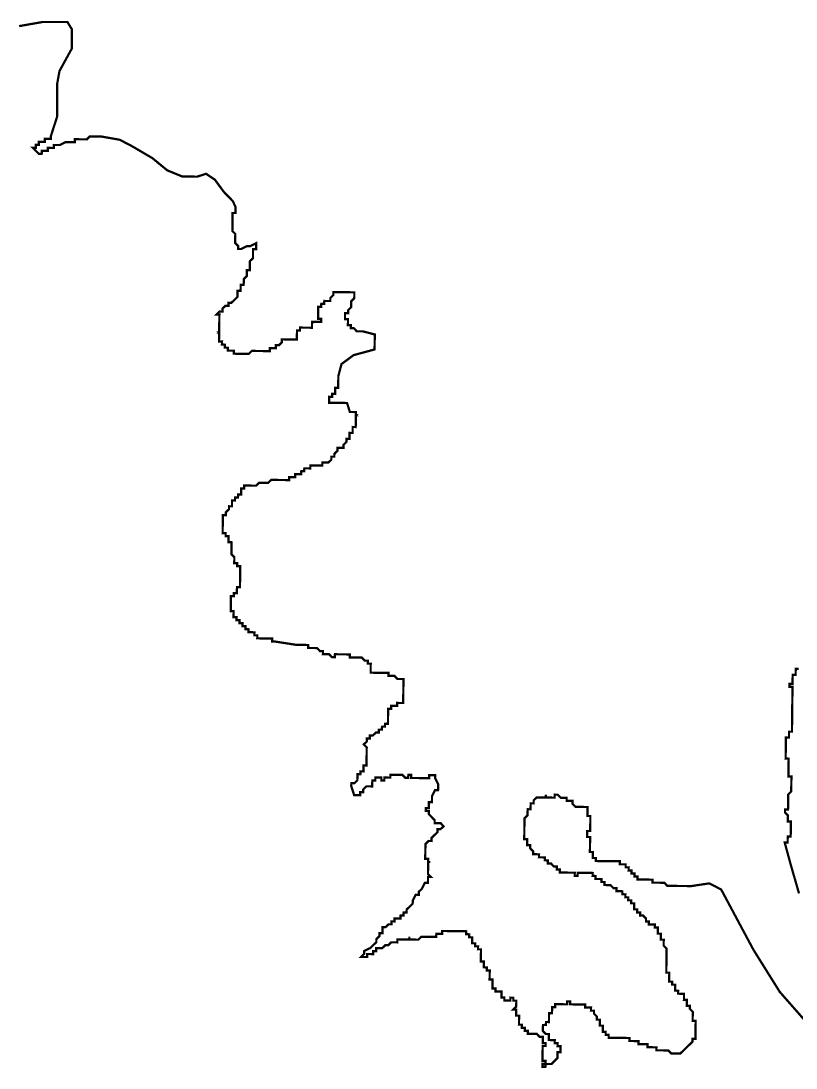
# Model space of a CAD drawing. Header units: metres. Extents: x 257673 to 289848, y 2129691 to 2228029.
# Drawn here: x 263024 to 264051, y 2184166 to 2185554 of the extents above; entities that cross this region are included whole.
import ezdxf

# ---------------------------------------------------------------- set-up
doc = ezdxf.new("R2010")
doc.units = ezdxf.units.M
doc.header["$MEASUREMENT"] = 0
doc.layers.add('HAZARDS LINE', color=1, linetype='Continuous')

msp = doc.modelspace()

# ---------------------------------------------------------------- linework, layer by layer
at = {"layer": 'HAZARDS LINE', "lineweight": 18}
for points in [[(264064.5, 2184227.1, 2.97, 2.97, 0), (264029.3, 2184267.2, 2.97, 2.97, 0), (263994.3, 2184323.2, 2.97, 2.97, 0), (263951.6, 2184403, 2.97, 2.97, 0), (263935.9, 2184411.1, 2.97, 2.97, 0), (263912, 2184407.5, 2.97, 2.97, 0), (263880.3, 2184407.8, 2.97, 2.97, 0), (263876.4, 2184411.9, 2.97, 2.97, 0), (263860.5, 2184412.1, 2.97, 2.97, 0), (263860.6, 2184416, 2.97, 2.97, 0), (263840.8, 2184416.3, 2.97, 2.97, 0), (263840.8, 2184420.2, 2.97, 2.97, 0), (263836.8, 2184420.3, 2.97, 2.97, 0), (263836.9, 2184424.2, 2.97, 2.97, 0), (263832.9, 2184424.3, 2.97, 2.97, 0), (263833, 2184428.3, 2.97, 2.97, 0), (263829, 2184428.3, 2.97, 2.97, 0), (263829.1, 2184432.3, 2.97, 2.97, 0), (263825.1, 2184432.3, 2.97, 2.97, 0), (263825.1, 2184436.3, 2.97, 2.97, 0), (263817.2, 2184436.4, 2.97, 2.97, 0), (263817.3, 2184440.4, 2.97, 2.97, 0), (263785.5, 2184440.7, 2.97, 2.97, 0), (263785.6, 2184444.7, 2.97, 2.97, 0), (263781.6, 2184444.8, 2.97, 2.97, 0), (263781.7, 2184452.7, 2.97, 2.97, 0), (263777.7, 2184452.7, 2.97, 2.97, 0), (263778, 2184472.6, 2.97, 2.97, 0), (263774, 2184472.6, 2.97, 2.97, 0), (263774.1, 2184480.5, 2.97, 2.97, 0), (263778.1, 2184480.5, 2.97, 2.97, 0), (263778.3, 2184500.3, 2.97, 2.97, 0), (263774.4, 2184500.4, 2.97, 2.97, 0), (263774.5, 2184512.3, 2.97, 2.97, 0), (263758.6, 2184512.5, 2.97, 2.97, 0), (263754.7, 2184516.5, 2.97, 2.97, 0), (263754.8, 2184520.4, 2.97, 2.97, 0), (263746.9, 2184520.5, 2.97, 2.97, 0), (263746.9, 2184524.5, 2.97, 2.97, 0), (263739, 2184524.6, 2.97, 2.97, 0), (263735.1, 2184528.6, 2.97, 2.97, 0), (263731.1, 2184528.7, 2.97, 2.97, 0), (263731, 2184524.7, 2.97, 2.97, 0), (263719.1, 2184524.8, 2.97, 2.97, 0), (263719.2, 2184528.8, 2.97, 2.97, 0), (263719.1, 2184524.8, 2.97, 2.97, 0), (263707.2, 2184525, 2.97, 2.97, 0), (263703.2, 2184521.1, 2.97, 2.97, 0), (263703.2, 2184517.1, 2.97, 2.97, 0), (263699.2, 2184517.2, 2.97, 2.97, 0), (263699.1, 2184509.2, 2.97, 2.97, 0), (263695.2, 2184509.3, 2.97, 2.97, 0), (263695.1, 2184501.3, 2.97, 2.97, 0), (263691, 2184497.4, 2.97, 2.97, 0), (263690.7, 2184469.7, 2.97, 2.97, 0), (263694.7, 2184469.6, 2.97, 2.97, 0), (263694.6, 2184461.7, 2.97, 2.97, 0), (263698.5, 2184461.6, 2.97, 2.97, 0), (263698.5, 2184457.7, 2.97, 2.97, 0), (263702.4, 2184453.7, 2.97, 2.97, 0), (263702.4, 2184449.7, 2.97, 2.97, 0), (263710.3, 2184449.6, 2.97, 2.97, 0), (263710.2, 2184445.6, 2.97, 2.97, 0), (263718.2, 2184445.5, 2.97, 2.97, 0), (263718.1, 2184441.6, 2.97, 2.97, 0), (263722.1, 2184441.5, 2.97, 2.97, 0), (263722, 2184437.5, 2.97, 2.97, 0), (263726, 2184437.5, 2.97, 2.97, 0), (263729.9, 2184433.5, 2.97, 2.97, 0), (263733.9, 2184433.4, 2.97, 2.97, 0), (263733.8, 2184429.5, 2.97, 2.97, 0), (263737.8, 2184429.4, 2.97, 2.97, 0), (263737.8, 2184425.5, 2.97, 2.97, 0), (263757.6, 2184425.2, 2.97, 2.97, 0), (263757.5, 2184421.2, 2.97, 2.97, 0), (263761.5, 2184421.2, 2.97, 2.97, 0), (263761.5, 2184425.2, 2.97, 2.97, 0), (263781.4, 2184424.9, 2.97, 2.97, 0), (263781.3, 2184421, 2.97, 2.97, 0), (263785.3, 2184420.9, 2.97, 2.97, 0), (263785.2, 2184416.9, 2.97, 2.97, 0), (263793.2, 2184416.8, 2.97, 2.97, 0), (263793.1, 2184412.9, 2.97, 2.97, 0), (263797.1, 2184412.8, 2.97, 2.97, 0), (263797, 2184408.9, 2.97, 2.97, 0), (263805, 2184408.8, 2.97, 2.97, 0), (263808.9, 2184404.8, 2.97, 2.97, 0), (263812.9, 2184404.7, 2.97, 2.97, 0), (263812.8, 2184400.7, 2.97, 2.97, 0), (263820.7, 2184400.6, 2.97, 2.97, 0), (263820.7, 2184396.7, 2.97, 2.97, 0), (263824.7, 2184396.6, 2.97, 2.97, 0), (263824.6, 2184392.7, 2.97, 2.97, 0), (263828.6, 2184392.6, 2.97, 2.97, 0), (263828.5, 2184388.6, 2.97, 2.97, 0), (263832.5, 2184388.6, 2.97, 2.97, 0), (263832.4, 2184384.6, 2.97, 2.97, 0), (263836.4, 2184384.6, 2.97, 2.97, 0), (263836.3, 2184376.7, 2.97, 2.97, 0), (263840.3, 2184376.6, 2.97, 2.97, 0), (263840.2, 2184372.6, 2.97, 2.97, 0), (263844.2, 2184372.6, 2.97, 2.97, 0), (263844.1, 2184368.6, 2.97, 2.97, 0), (263848.1, 2184368.6, 2.97, 2.97, 0), (263852, 2184364.6, 2.97, 2.97, 0), (263852, 2184360.6, 2.97, 2.97, 0), (263855.9, 2184360.5, 2.97, 2.97, 0), (263855.9, 2184356.6, 2.97, 2.97, 0), (263863.8, 2184356.5, 2.97, 2.97, 0), (263863.8, 2184352.5, 2.97, 2.97, 0), (263867.7, 2184352.5, 2.97, 2.97, 0), (263867.6, 2184344.5, 2.97, 2.97, 0), (263871.6, 2184344.5, 2.97, 2.97, 0), (263871.5, 2184336.6, 2.97, 2.97, 0), (263875.5, 2184336.5, 2.97, 2.97, 0), (263875.4, 2184328.6, 2.97, 2.97, 0), (263879.3, 2184324.6, 2.97, 2.97, 0), (263878.9, 2184292.8, 2.97, 2.97, 0), (263882.9, 2184292.8, 2.97, 2.97, 0), (263882.7, 2184280.9, 2.97, 2.97, 0), (263886.7, 2184280.8, 2.97, 2.97, 0), (263886.6, 2184276.9, 2.97, 2.97, 0), (263890.6, 2184276.8, 2.97, 2.97, 0), (263890.5, 2184268.9, 2.97, 2.97, 0), (263894.5, 2184268.8, 2.97, 2.97, 0), (263894.4, 2184264.9, 2.97, 2.97, 0), (263902.4, 2184264.8, 2.97, 2.97, 0), (263902.3, 2184256.8, 2.97, 2.97, 0), (263906.2, 2184256.8, 2.97, 2.97, 0), (263906.1, 2184248.9, 2.97, 2.97, 0), (263910.1, 2184248.8, 2.97, 2.97, 0), (263910, 2184244.9, 2.97, 2.97, 0), (263914, 2184240.8, 2.97, 2.97, 0), (263913.8, 2184228.9, 2.97, 2.97, 0), (263917.8, 2184228.9, 2.97, 2.97, 0), (263917.5, 2184205.1, 2.97, 2.97, 0), (263913.5, 2184205.1, 2.97, 2.97, 0), (263913.5, 2184201.2, 2.97, 2.97, 0), (263909.5, 2184197.3, 2.97, 2.97, 0), (263901.4, 2184189.4, 2.97, 2.97, 0), (263897.4, 2184185.5, 2.97, 2.97, 0), (263885.5, 2184185.7, 2.97, 2.97, 0), (263881.6, 2184189.7, 2.97, 2.97, 0), (263865.7, 2184189.9, 2.97, 2.97, 0), (263865.8, 2184193.8, 2.97, 2.97, 0), (263853.9, 2184194, 2.97, 2.97, 0), (263853.9, 2184197.9, 2.97, 2.97, 0), (263842.1, 2184198.1, 2.97, 2.97, 0), (263842.1, 2184202.1, 2.97, 2.97, 0), (263830.2, 2184202.2, 2.97, 2.97, 0), (263830.3, 2184206.2, 2.97, 2.97, 0), (263802.5, 2184206.5, 2.97, 2.97, 0), (263802.5, 2184210.5, 2.97, 2.97, 0), (263798.6, 2184210.5, 2.97, 2.97, 0), (263798.6, 2184214.5, 2.97, 2.97, 0), (263794.7, 2184214.5, 2.97, 2.97, 0), (263794.8, 2184222.5, 2.97, 2.97, 0), (263790.8, 2184222.5, 2.97, 2.97, 0), (263790.9, 2184230.4, 2.97, 2.97, 0), (263786.9, 2184230.5, 2.97, 2.97, 0), (263787, 2184234.5, 2.97, 2.97, 0), (263783.1, 2184238.5, 2.97, 2.97, 0), (263783.1, 2184242.4, 2.97, 2.97, 0), (263779.1, 2184242.5, 2.97, 2.97, 0), (263779.2, 2184246.5, 2.97, 2.97, 0), (263771.3, 2184246.6, 2.97, 2.97, 0), (263771.3, 2184250.5, 2.97, 2.97, 0), (263751.5, 2184250.8, 2.97, 2.97, 0), (263751.5, 2184254.7, 2.97, 2.97, 0), (263747.6, 2184254.8, 2.97, 2.97, 0), (263747.5, 2184250.8, 2.97, 2.97, 0), (263731.7, 2184251, 2.97, 2.97, 0), (263731.6, 2184247, 2.97, 2.97, 0), (263727.6, 2184247.1, 2.97, 2.97, 0), (263727.5, 2184239.2, 2.97, 2.97, 0), (263723.6, 2184239.2, 2.97, 2.97, 0), (263723.4, 2184227.3, 2.97, 2.97, 0), (263719.5, 2184227.4, 2.97, 2.97, 0), (263719.4, 2184223.4, 2.97, 2.97, 0), (263715.5, 2184223.4, 2.97, 2.97, 0), (263715.4, 2184215.5, 2.97, 2.97, 0), (263719.3, 2184211.5, 2.97, 2.97, 0), (263723.2, 2184211.4, 2.97, 2.97, 0), (263723.1, 2184203.5, 2.97, 2.97, 0), (263731.1, 2184203.4, 2.97, 2.97, 0), (263731, 2184199.4, 2.97, 2.97, 0), (263735, 2184199.4, 2.97, 2.97, 0), (263734.9, 2184195.4, 2.97, 2.97, 0), (263738.9, 2184195.4, 2.97, 2.97, 0), (263738.8, 2184187.4, 2.97, 2.97, 0), (263734.8, 2184187.5, 2.97, 2.97, 0), (263734.7, 2184179.6, 2.97, 2.97, 0), (263730.7, 2184175.6, 2.97, 2.97, 0), (263726.7, 2184171.7, 2.97, 2.97, 0), (263718.8, 2184171.8, 2.97, 2.97, 0), (263714.8, 2184171.9, 2.97, 2.97, 0), (263714.8, 2184167.9, 2.97, 2.97, 0), (263718.7, 2184167.9, 2.97, 2.97, 0), (263718.8, 2184171.8, 2.97, 2.97, 0), (263718.8, 2184175.8, 2.97, 2.97, 0), (263714.9, 2184175.8, 2.97, 2.97, 0), (263715.1, 2184195.7, 2.97, 2.97, 0), (263719.1, 2184195.6, 2.97, 2.97, 0), (263719.1, 2184199.6, 2.97, 2.97, 0), (263715.2, 2184199.6, 2.97, 2.97, 0), (263715.3, 2184207.6, 2.97, 2.97, 0), (263711.3, 2184207.6, 2.97, 2.97, 0), (263707.4, 2184211.6, 2.97, 2.97, 0), (263695.5, 2184211.8, 2.97, 2.97, 0), (263695.5, 2184215.7, 2.97, 2.97, 0), (263691.6, 2184215.8, 2.97, 2.97, 0), (263691.6, 2184219.8, 2.97, 2.97, 0), (263687.6, 2184219.8, 2.97, 2.97, 0), (263687.7, 2184223.8, 2.97, 2.97, 0), (263683.7, 2184223.8, 2.97, 2.97, 0), (263683.9, 2184235.7, 2.97, 2.97, 0), (263679.9, 2184235.8, 2.97, 2.97, 0), (263680, 2184243.7, 2.97, 2.97, 0), (263676, 2184243.7, 2.97, 2.97, 0), (263680.1, 2184247.7, 2.97, 2.97, 0), (263680.2, 2184255.6, 2.97, 2.97, 0), (263676.2, 2184255.6, 2.97, 2.97, 0), (263676.2, 2184259.6, 2.97, 2.97, 0), (263672.3, 2184259.7, 2.97, 2.97, 0), (263672.2, 2184255.7, 2.97, 2.97, 0), (263664.3, 2184255.8, 2.97, 2.97, 0), (263664.3, 2184259.8, 2.97, 2.97, 0), (263660.4, 2184259.8, 2.97, 2.97, 0), (263660.5, 2184267.7, 2.97, 2.97, 0), (263652.5, 2184267.8, 2.97, 2.97, 0), (263652.6, 2184271.8, 2.97, 2.97, 0), (263648.6, 2184271.9, 2.97, 2.97, 0), (263648.8, 2184283.7, 2.97, 2.97, 0), (263644.8, 2184283.8, 2.97, 2.97, 0), (263645, 2184295.7, 2.97, 2.97, 0), (263641, 2184295.7, 2.97, 2.97, 0), (263641, 2184299.7, 2.97, 2.97, 0), (263637.1, 2184299.8, 2.97, 2.97, 0), (263637.2, 2184307.7, 2.97, 2.97, 0), (263633.2, 2184307.7, 2.97, 2.97, 0), (263633.4, 2184323.6, 2.97, 2.97, 0), (263629.4, 2184323.7, 2.97, 2.97, 0), (263629.5, 2184327.6, 2.97, 2.97, 0), (263625.5, 2184327.7, 2.97, 2.97, 0), (263625.6, 2184331.6, 2.97, 2.97, 0), (263621.6, 2184331.7, 2.97, 2.97, 0), (263621.7, 2184339.6, 2.97, 2.97, 0), (263617.7, 2184339.7, 2.97, 2.97, 0), (263617.8, 2184343.6, 2.97, 2.97, 0), (263613.8, 2184343.7, 2.97, 2.97, 0), (263613.9, 2184347.6, 2.97, 2.97, 0), (263582.1, 2184348, 2.97, 2.97, 0), (263582.1, 2184344.1, 2.97, 2.97, 0), (263574.2, 2184344.2, 2.97, 2.97, 0), (263574.1, 2184340.2, 2.97, 2.97, 0), (263554.3, 2184340.4, 2.97, 2.97, 0), (263550.3, 2184336.5, 2.97, 2.97, 0), (263538.4, 2184336.7, 2.97, 2.97, 0), (263522.5, 2184336.9, 2.97, 2.97, 0), (263522.5, 2184332.9, 2.97, 2.97, 0), (263514.5, 2184333, 2.97, 2.97, 0), (263510.5, 2184329.1, 2.97, 2.97, 0), (263506.6, 2184329.1, 2.97, 2.97, 0), (263502.5, 2184325.2, 2.97, 2.97, 0), (263494.6, 2184325.3, 2.97, 2.97, 0), (263494.6, 2184321.3, 2.97, 2.97, 0), (263490.6, 2184321.4, 2.97, 2.97, 0), (263490.5, 2184317.4, 2.97, 2.97, 0), (263482.6, 2184317.5, 2.97, 2.97, 0), (263482.6, 2184313.5, 2.97, 2.97, 0), (263474.6, 2184313.6, 2.97, 2.97, 0), (263478.6, 2184317.6, 2.97, 2.97, 0), (263478.7, 2184321.5, 2.97, 2.97, 0), (263486.7, 2184325.4, 2.97, 2.97, 0), (263490.7, 2184329.3, 2.97, 2.97, 0), (263494.7, 2184333.2, 2.97, 2.97, 0), (263494.8, 2184337.2, 2.97, 2.97, 0), (263498.8, 2184341.1, 2.97, 2.97, 0), (263498.8, 2184345.1, 2.97, 2.97, 0), (263502.8, 2184345, 2.97, 2.97, 0), (263502.9, 2184353, 2.97, 2.97, 0), (263506.8, 2184352.9, 2.97, 2.97, 0), (263510.9, 2184356.8, 2.97, 2.97, 0), (263514.8, 2184356.8, 2.97, 2.97, 0), (263514.9, 2184360.8, 2.97, 2.97, 0), (263518.8, 2184360.7, 2.97, 2.97, 0), (263518.9, 2184364.7, 2.97, 2.97, 0), (263526.8, 2184364.6, 2.97, 2.97, 0), (263526.9, 2184368.5, 2.97, 2.97, 0), (263530.8, 2184368.5, 2.97, 2.97, 0), (263530.9, 2184372.5, 2.97, 2.97, 0), (263534.8, 2184372.4, 2.97, 2.97, 0), (263534.9, 2184376.4, 2.97, 2.97, 0), (263538.9, 2184380.3, 2.97, 2.97, 0), (263542.9, 2184384.2, 2.97, 2.97, 0), (263543, 2184388.2, 2.97, 2.97, 0), (263547, 2184396.1, 2.97, 2.97, 0), (263551, 2184396, 2.97, 2.97, 0), (263551, 2184400, 2.97, 2.97, 0), (263555.1, 2184403.9, 2.97, 2.97, 0), (263559.1, 2184411.8, 2.97, 2.97, 0), (263563.1, 2184411.7, 2.97, 2.97, 0), (263563.2, 2184419.7, 2.97, 2.97, 0), (263567.1, 2184419.6, 2.97, 2.97, 0), (263563.2, 2184423.6, 2.97, 2.97, 0), (263563.4, 2184439.5, 2.97, 2.97, 0), (263563.5, 2184443.5, 2.97, 2.97, 0), (263559.5, 2184443.5, 2.97, 2.97, 0), (263559.8, 2184463.3, 2.97, 2.97, 0), (263563.8, 2184467.3, 2.97, 2.97, 0), (263567.7, 2184467.2, 2.97, 2.97, 0), (263567.8, 2184471.2, 2.97, 2.97, 0), (263571.8, 2184475.1, 2.97, 2.97, 0), (263575.8, 2184479, 2.97, 2.97, 0), (263575.9, 2184483, 2.97, 2.97, 0), (263579.8, 2184482.9, 2.97, 2.97, 0), (263583.8, 2184486.8, 2.97, 2.97, 0), (263579.9, 2184490.9, 2.97, 2.97, 0), (263572, 2184491, 2.97, 2.97, 0), (263572, 2184494.9, 2.97, 2.97, 0), (263564.2, 2184502.9, 2.97, 2.97, 0), (263564.2, 2184506.9, 2.97, 2.97, 0), (263560.3, 2184507, 2.97, 2.97, 0), (263560.3, 2184510.9, 2.97, 2.97, 0), (263564.3, 2184510.9, 2.97, 2.97, 0), (263564.4, 2184518.8, 2.97, 2.97, 0), (263568.4, 2184518.8, 2.97, 2.97, 0), (263568.5, 2184526.7, 2.97, 2.97, 0), (263572.5, 2184534.6, 2.97, 2.97, 0), (263576.5, 2184534.5, 2.97, 2.97, 0), (263576.6, 2184542.5, 2.97, 2.97, 0), (263572.7, 2184550.4, 2.97, 2.97, 0), (263572.8, 2184554.4, 2.97, 2.97, 0), (263564.8, 2184554.5, 2.97, 2.97, 0), (263564.8, 2184550.5, 2.97, 2.97, 0), (263541, 2184550.8, 2.97, 2.97, 0), (263541, 2184554.8, 2.97, 2.97, 0), (263537.1, 2184554.8, 2.97, 2.97, 0), (263537, 2184550.9, 2.97, 2.97, 0), (263533.1, 2184550.9, 2.97, 2.97, 0), (263529.1, 2184554.9, 2.97, 2.97, 0), (263513.3, 2184555.1, 2.97, 2.97, 0), (263513.2, 2184551.2, 2.97, 2.97, 0), (263505.3, 2184551.3, 2.97, 2.97, 0), (263505.3, 2184547.3, 2.97, 2.97, 0), (263501.3, 2184547.3, 2.97, 2.97, 0), (263501.3, 2184551.3, 2.97, 2.97, 0), (263493.4, 2184551.4, 2.97, 2.97, 0), (263493.4, 2184547.4, 2.97, 2.97, 0), (263489.4, 2184547.5, 2.97, 2.97, 0), (263489.3, 2184539.6, 2.97, 2.97, 0), (263481.4, 2184539.7, 2.97, 2.97, 0), (263477.4, 2184535.7, 2.97, 2.97, 0), (263477.3, 2184531.8, 2.97, 2.97, 0), (263473.3, 2184531.8, 2.97, 2.97, 0), (263473.3, 2184527.9, 2.97, 2.97, 0), (263465.4, 2184528, 2.97, 2.97, 0), (263461.5, 2184539.9, 2.97, 2.97, 0), (263461.6, 2184543.9, 2.97, 2.97, 0), (263465.6, 2184543.8, 2.97, 2.97, 0), (263469.6, 2184547.7, 2.97, 2.97, 0), (263469.7, 2184555.7, 2.97, 2.97, 0), (263473.6, 2184555.6, 2.97, 2.97, 0), (263473.7, 2184559.6, 2.97, 2.97, 0), (263477.6, 2184559.5, 2.97, 2.97, 0), (263477.7, 2184567.5, 2.97, 2.97, 0), (263481.7, 2184567.4, 2.97, 2.97, 0), (263482, 2184591.2, 2.97, 2.97, 0), (263478.1, 2184595.2, 2.97, 2.97, 0), (263482.1, 2184599.1, 2.97, 2.97, 0), (263482.1, 2184603.1, 2.97, 2.97, 0), (263486.1, 2184603.1, 2.97, 2.97, 0), (263486.2, 2184607, 2.97, 2.97, 0), (263490.1, 2184607, 2.97, 2.97, 0), (263494.1, 2184610.9, 2.97, 2.97, 0), (263498.1, 2184610.9, 2.97, 2.97, 0), (263498.1, 2184614.8, 2.97, 2.97, 0), (263502.1, 2184614.8, 2.97, 2.97, 0), (263502.2, 2184618.7, 2.97, 2.97, 0), (263506.1, 2184618.7, 2.97, 2.97, 0), (263506.2, 2184622.7, 2.97, 2.97, 0), (263510.1, 2184622.6, 2.97, 2.97, 0), (263510.4, 2184642.4, 2.97, 2.97, 0), (263514.4, 2184642.4, 2.97, 2.97, 0), (263514.4, 2184646.4, 2.97, 2.97, 0), (263522.3, 2184646.3, 2.97, 2.97, 0), (263522.4, 2184650.2, 2.97, 2.97, 0), (263530.3, 2184650.1, 2.97, 2.97, 0), (263530.7, 2184681.9, 2.97, 2.97, 0), (263522.8, 2184681.9, 2.97, 2.97, 0), (263518.8, 2184686, 2.97, 2.97, 0), (263510.9, 2184686.1, 2.97, 2.97, 0), (263511, 2184690, 2.97, 2.97, 0), (263487.2, 2184690.3, 2.97, 2.97, 0), (263487.3, 2184702.2, 2.97, 2.97, 0), (263483.4, 2184702.3, 2.97, 2.97, 0), (263483.4, 2184706.2, 2.97, 2.97, 0), (263479.4, 2184706.3, 2.97, 2.97, 0), (263475.5, 2184710.3, 2.97, 2.97, 0), (263459.7, 2184710.5, 2.97, 2.97, 0), (263459.7, 2184714.5, 2.97, 2.97, 0), (263439.9, 2184714.7, 2.97, 2.97, 0), (263439.8, 2184710.7, 2.97, 2.97, 0), (263435.9, 2184710.8, 2.97, 2.97, 0), (263432, 2184714.8, 2.97, 2.97, 0), (263424, 2184714.9, 2.97, 2.97, 0), (263424.1, 2184718.9, 2.97, 2.97, 0), (263420.1, 2184718.9, 2.97, 2.97, 0), (263416.2, 2184722.9, 2.97, 2.97, 0), (263404.3, 2184723.1, 2.97, 2.97, 0), (263404.3, 2184727, 2.97, 2.97, 0), (263388.5, 2184727.2, 2.97, 2.97, 0), (263360.8, 2184731.5, 2.97, 2.97, 0), (263356.8, 2184731.6, 2.97, 2.97, 0), (263356.9, 2184735.5, 2.97, 2.97, 0), (263337, 2184735.8, 2.97, 2.97, 0), (263337.1, 2184739.8, 2.97, 2.97, 0), (263333.1, 2184739.8, 2.97, 2.97, 0), (263333.2, 2184743.8, 2.97, 2.97, 0), (263325.2, 2184743.9, 2.97, 2.97, 0), (263325.3, 2184747.8, 2.97, 2.97, 0), (263321.3, 2184747.9, 2.97, 2.97, 0), (263321.4, 2184751.8, 2.97, 2.97, 0), (263317.4, 2184751.9, 2.97, 2.97, 0), (263317.4, 2184755.9, 2.97, 2.97, 0), (263313.5, 2184755.9, 2.97, 2.97, 0), (263313.5, 2184759.9, 2.97, 2.97, 0), (263309.6, 2184759.9, 2.97, 2.97, 0), (263309.6, 2184763.9, 2.97, 2.97, 0), (263305.6, 2184763.9, 2.97, 2.97, 0), (263305.7, 2184771.9, 2.97, 2.97, 0), (263301.8, 2184771.9, 2.97, 2.97, 0), (263302, 2184791.7, 2.97, 2.97, 0), (263306, 2184791.7, 2.97, 2.97, 0), (263306, 2184795.7, 2.97, 2.97, 0), (263310, 2184795.6, 2.97, 2.97, 0), (263310.1, 2184803.5, 2.97, 2.97, 0), (263314.1, 2184803.5, 2.97, 2.97, 0), (263314.4, 2184831.3, 2.97, 2.97, 0), (263310.4, 2184831.3, 2.97, 2.97, 0), (263310.5, 2184835.3, 2.97, 2.97, 0), (263306.5, 2184835.3, 2.97, 2.97, 0), (263306.6, 2184843.3, 2.97, 2.97, 0), (263302.7, 2184847.3, 2.97, 2.97, 0), (263302.9, 2184863.1, 2.97, 2.97, 0), (263298.9, 2184863.2, 2.97, 2.97, 0), (263299, 2184871.1, 2.97, 2.97, 0), (263295.1, 2184871.2, 2.97, 2.97, 0), (263295.1, 2184875.1, 2.97, 2.97, 0), (263291.1, 2184875.2, 2.97, 2.97, 0), (263291.4, 2184899, 2.97, 2.97, 0), (263295.4, 2184898.9, 2.97, 2.97, 0), (263295.4, 2184902.9, 2.97, 2.97, 0), (263299.5, 2184906.8, 2.97, 2.97, 0), (263299.5, 2184910.8, 2.97, 2.97, 0), (263303.5, 2184910.7, 2.97, 2.97, 0), (263303.6, 2184918.7, 2.97, 2.97, 0), (263307.5, 2184918.6, 2.97, 2.97, 0), (263307.6, 2184922.6, 2.97, 2.97, 0), (263311.5, 2184922.5, 2.97, 2.97, 0), (263311.6, 2184926.5, 2.97, 2.97, 0), (263315.6, 2184926.4, 2.97, 2.97, 0), (263315.7, 2184934.4, 2.97, 2.97, 0), (263319.6, 2184934.3, 2.97, 2.97, 0), (263319.7, 2184938.3, 2.97, 2.97, 0), (263335.5, 2184938.1, 2.97, 2.97, 0), (263339.5, 2184942, 2.97, 2.97, 0), (263351.4, 2184941.9, 2.97, 2.97, 0), (263355.5, 2184945.8, 2.97, 2.97, 0), (263379.3, 2184945.5, 2.97, 2.97, 0), (263379.3, 2184949.5, 2.97, 2.97, 0), (263387.2, 2184949.4, 2.97, 2.97, 0), (263387.3, 2184953.3, 2.97, 2.97, 0), (263395.2, 2184953.2, 2.97, 2.97, 0), (263395.3, 2184957.2, 2.97, 2.97, 0), (263399.2, 2184957.2, 2.97, 2.97, 0), (263399.3, 2184961.1, 2.97, 2.97, 0), (263407.2, 2184961, 2.97, 2.97, 0), (263407.3, 2184965, 2.97, 2.97, 0), (263423.1, 2184964.8, 2.97, 2.97, 0), (263423.2, 2184968.8, 2.97, 2.97, 0), (263431.1, 2184968.7, 2.97, 2.97, 0), (263435.1, 2184972.6, 2.97, 2.97, 0), (263435.2, 2184976.5, 2.97, 2.97, 0), (263439.1, 2184976.5, 2.97, 2.97, 0), (263439.2, 2184980.5, 2.97, 2.97, 0), (263443.2, 2184984.4, 2.97, 2.97, 0), (263443.2, 2184988.4, 2.97, 2.97, 0), (263451.2, 2184988.3, 2.97, 2.97, 0), (263451.2, 2184992.2, 2.97, 2.97, 0), (263455.2, 2184996.1, 2.97, 2.97, 0), (263455.3, 2185000.1, 2.97, 2.97, 0), (263459.2, 2185000.1, 2.97, 2.97, 0), (263459.3, 2185008, 2.97, 2.97, 0), (263463.3, 2185007.9, 2.97, 2.97, 0), (263463.4, 2185015.9, 2.97, 2.97, 0), (263467.4, 2185015.8, 2.97, 2.97, 0), (263467.6, 2185031.7, 2.97, 2.97, 0), (263467.6, 2185035.7, 2.97, 2.97, 0), (263459.7, 2185035.7, 2.97, 2.97, 0), (263455.9, 2185047.7, 2.97, 2.97, 0), (263432.1, 2185048, 2.97, 2.97, 0), (263432.2, 2185055.9, 2.97, 2.97, 0), (263436.1, 2185055.9, 2.97, 2.97, 0), (263436.2, 2185059.8, 2.97, 2.97, 0), (263440.1, 2185059.8, 2.97, 2.97, 0), (263440.2, 2185067.7, 2.97, 2.97, 0), (263444.2, 2185067.7, 2.97, 2.97, 0), (263444.4, 2185083.5, 2.97, 2.97, 0), (263448.6, 2185099.3, 2.97, 2.97, 0), (263464.6, 2185111.1, 2.97, 2.97, 0), (263492.4, 2185118.6, 2.97, 2.97, 0), (263492.7, 2185138.5, 2.97, 2.97, 0), (263476.8, 2185142.6, 2.97, 2.97, 0), (263468.9, 2185142.7, 2.97, 2.97, 0), (263465, 2185146.7, 2.97, 2.97, 0), (263461, 2185146.8, 2.97, 2.97, 0), (263461.1, 2185150.8, 2.97, 2.97, 0), (263457.1, 2185150.8, 2.97, 2.97, 0), (263457.2, 2185158.7, 2.97, 2.97, 0), (263453.2, 2185158.8, 2.97, 2.97, 0), (263453.3, 2185166.7, 2.97, 2.97, 0), (263457.3, 2185166.7, 2.97, 2.97, 0), (263457.4, 2185170.6, 2.97, 2.97, 0), (263461.4, 2185174.6, 2.97, 2.97, 0), (263461.5, 2185182.5, 2.97, 2.97, 0), (263465.5, 2185186.4, 2.97, 2.97, 0), (263465.6, 2185194.3, 2.97, 2.97, 0), (263437.8, 2185194.7, 2.97, 2.97, 0), (263437.8, 2185190.7, 2.97, 2.97, 0), (263433.8, 2185186.8, 2.97, 2.97, 0), (263433.7, 2185182.8, 2.97, 2.97, 0), (263425.8, 2185182.9, 2.97, 2.97, 0), (263425.7, 2185179, 2.97, 2.97, 0), (263421.8, 2185179, 2.97, 2.97, 0), (263421.7, 2185175, 2.97, 2.97, 0), (263417.8, 2185175.1, 2.97, 2.97, 0), (263417.6, 2185159.2, 2.97, 2.97, 0), (263421.5, 2185159.2, 2.97, 2.97, 0), (263421.5, 2185155.2, 2.97, 2.97, 0), (263409.6, 2185155.4, 2.97, 2.97, 0), (263409.5, 2185147.4, 2.97, 2.97, 0), (263393.6, 2185147.6, 2.97, 2.97, 0), (263393.6, 2185143.7, 2.97, 2.97, 0), (263389.6, 2185143.7, 2.97, 2.97, 0), (263389.5, 2185131.8, 2.97, 2.97, 0), (263369.6, 2185132, 2.97, 2.97, 0), (263369.6, 2185128.1, 2.97, 2.97, 0), (263365.6, 2185124.2, 2.97, 2.97, 0), (263361.6, 2185124.2, 2.97, 2.97, 0), (263361.6, 2185120.2, 2.97, 2.97, 0), (263353.6, 2185120.3, 2.97, 2.97, 0), (263353.6, 2185116.4, 2.97, 2.97, 0), (263329.8, 2185116.7, 2.97, 2.97, 0), (263325.8, 2185112.8, 2.97, 2.97, 0), (263305.9, 2185113, 2.97, 2.97, 0), (263306, 2185117, 2.97, 2.97, 0), (263298.1, 2185117.1, 2.97, 2.97, 0), (263298.1, 2185121, 2.97, 2.97, 0), (263294.1, 2185121.1, 2.97, 2.97, 0), (263294.2, 2185125, 2.97, 2.97, 0), (263290.2, 2185125.1, 2.97, 2.97, 0), (263290.3, 2185129.1, 2.97, 2.97, 0), (263286.3, 2185129.1, 2.97, 2.97, 0), (263286.5, 2185141, 2.97, 2.97, 0), (263286.8, 2185164.8, 2.97, 2.97, 0), (263282.8, 2185164.8, 2.97, 2.97, 0), (263286.8, 2185168.8, 2.97, 2.97, 0), (263290.8, 2185168.7, 2.97, 2.97, 0), (263290.8, 2185172.7, 2.97, 2.97, 0), (263294.8, 2185176.6, 2.97, 2.97, 0), (263298.8, 2185176.5, 2.97, 2.97, 0), (263298.8, 2185180.5, 2.97, 2.97, 0), (263302.8, 2185180.5, 2.97, 2.97, 0), (263310.8, 2185188.3, 2.97, 2.97, 0), (263310.9, 2185196.2, 2.97, 2.97, 0), (263314.9, 2185196.2, 2.97, 2.97, 0), (263315, 2185204.1, 2.97, 2.97, 0), (263319, 2185204.1, 2.97, 2.97, 0), (263319.1, 2185212, 2.97, 2.97, 0), (263323.1, 2185215.9, 2.97, 2.97, 0), (263323.2, 2185223.8, 2.97, 2.97, 0), (263327.1, 2185223.8, 2.97, 2.97, 0), (263327.3, 2185235.7, 2.97, 2.97, 0), (263331.3, 2185239.6, 2.97, 2.97, 0), (263331.4, 2185251.5, 2.97, 2.97, 0), (263335.4, 2185251.5, 2.97, 2.97, 0), (263335.5, 2185259.4, 2.97, 2.97, 0), (263327.5, 2185255.5, 2.97, 2.97, 0), (263323.6, 2185255.6, 2.97, 2.97, 0), (263315.6, 2185251.7, 2.97, 2.97, 0), (263311.6, 2185251.8, 2.97, 2.97, 0), (263311.7, 2185255.7, 2.97, 2.97, 0), (263307.7, 2185259.7, 2.97, 2.97, 0), (263307.9, 2185271.6, 2.97, 2.97, 0), (263304, 2185275.6, 2.97, 2.97, 0), (263304.3, 2185299.4, 2.97, 2.97, 0), (263308.2, 2185299.4, 2.97, 2.97, 0), (263308.3, 2185307.3, 2.97, 2.97, 0), (263304.5, 2185315.3, 2.97, 2.97, 0), (263292.7, 2185327.4, 2.97, 2.97, 0), (263281, 2185343.4, 2.97, 2.97, 0), (263269.2, 2185351.4, 2.97, 2.97, 0), (263257.3, 2185347.6, 2.97, 2.97, 0), (263237.4, 2185347.9, 2.97, 2.97, 0), (263217.7, 2185356, 2.97, 2.97, 0), (263198.1, 2185372.1, 2.97, 2.97, 0), (263170.5, 2185388.3, 2.97, 2.97, 0), (263154.7, 2185396.5, 2.97, 2.97, 0), (263131, 2185400.7, 2.97, 2.97, 0), (263115.1, 2185400.9, 2.97, 2.97, 0), (263111.1, 2185397, 2.97, 2.97, 0), (263095.3, 2185397.2, 2.97, 2.97, 0), (263095.2, 2185393.2, 2.97, 2.97, 0), (263083.3, 2185393.4, 2.97, 2.97, 0), (263075.3, 2185389.5, 2.97, 2.97, 0), (263067.4, 2185389.6, 2.97, 2.97, 0), (263067.4, 2185385.6, 2.97, 2.97, 0), (263059.4, 2185385.7, 2.97, 2.97, 0), (263059.4, 2185381.8, 2.97, 2.97, 0), (263051.5, 2185381.9, 2.97, 2.97, 0), (263051.4, 2185377.9, 2.97, 2.97, 0), (263047.4, 2185378, 2.97, 2.97, 0), (263043.5, 2185382, 2.97, 2.97, 0), (263039.6, 2185386, 2.97, 2.97, 0), (263043.6, 2185385.9, 2.97, 2.97, 0), (263043.6, 2185389.9, 2.97, 2.97, 0), (263047.6, 2185389.8, 2.97, 2.97, 0), (263047.6, 2185393.8, 2.97, 2.97, 0), (263055.6, 2185393.7, 2.97, 2.97, 0), (263055.6, 2185397.7, 2.97, 2.97, 0), (263063.5, 2185397.6, 2.97, 2.97, 0), (263063.6, 2185401.6, 2.97, 2.97, 0), (263071.8, 2185427, 2.97, 2.97, 0), (263071.8, 2185447.6, 2.97, 2.97, 0), (263071.8, 2185470.3, 2.97, 2.97, 0), (263075, 2185487.7, 2.97, 2.97, 0), (263091.2, 2185517.2, 2.97, 2.97, 0), (263091.2, 2185543.2, 2.97, 2.97, 0), (263085.5, 2185552.5, 2.97, 2.97, 0), (263052.3, 2185552.5, 2.97, 2.97, 0), (263021.5, 2185547.1, 2.97, 2.97, 0)], [(264054.4, 2184695.3, 2.97, 2.97, 0), (264050.4, 2184695.3, 2.97, 2.97, 0), (264050.3, 2184687.4, 2.97, 2.97, 0), (264046.3, 2184687.4, 2.97, 2.97, 0), (264046.2, 2184675.5, 2.97, 2.97, 0), (264042.2, 2184675.6, 2.97, 2.97, 0), (264042.2, 2184671.6, 2.97, 2.97, 0), (264046.1, 2184671.6, 2.97, 2.97, 0), (264045.4, 2184612.1, 2.97, 2.97, 0), (264041.5, 2184612.1, 2.97, 2.97, 0), (264041.4, 2184604.2, 2.97, 2.97, 0), (264037.4, 2184604.3, 2.97, 2.97, 0), (264037, 2184576.5, 2.97, 2.97, 0), (264041, 2184576.4, 2.97, 2.97, 0), (264040.7, 2184552.6, 2.97, 2.97, 0), (264044.7, 2184552.6, 2.97, 2.97, 0), (264044.4, 2184532.8, 2.97, 2.97, 0), (264040.4, 2184528.9, 2.97, 2.97, 0), (264040.2, 2184509, 2.97, 2.97, 0), (264036.2, 2184509.1, 2.97, 2.97, 0), (264036.2, 2184505.1, 2.97, 2.97, 0), (264040.1, 2184501.1, 2.97, 2.97, 0), (264040, 2184493.2, 2.97, 2.97, 0), (264044, 2184493.1, 2.97, 2.97, 0), (264043.7, 2184473.3, 2.97, 2.97, 0), (264039.8, 2184473.3, 2.97, 2.97, 0), (264039.7, 2184465.4, 2.97, 2.97, 0), (264035.7, 2184465.4, 2.97, 2.97, 0), (264043.3, 2184437.6, 2.97, 2.97, 0), (264054.7, 2184397.8, 2.97, 2.97, 0)]]:
    msp.add_lwpolyline(points, format="xyseb", dxfattribs=at)
at = {"layer": 'HAZARDS LINE', "lineweight": 18, "const_width": 2.97}
for points in [[(263282.5, 2185141), (263286.5, 2185141)], [(263471.5, 2185031.6), (263467.6, 2185031.7)], [(263567.4, 2184439.4), (263563.4, 2184439.5)], [(263538.4, 2184336.7), (263538.4, 2184340.6)]]:
    msp.add_lwpolyline(points, close=True, dxfattribs=at)

doc.saveas('drawing.dxf')
